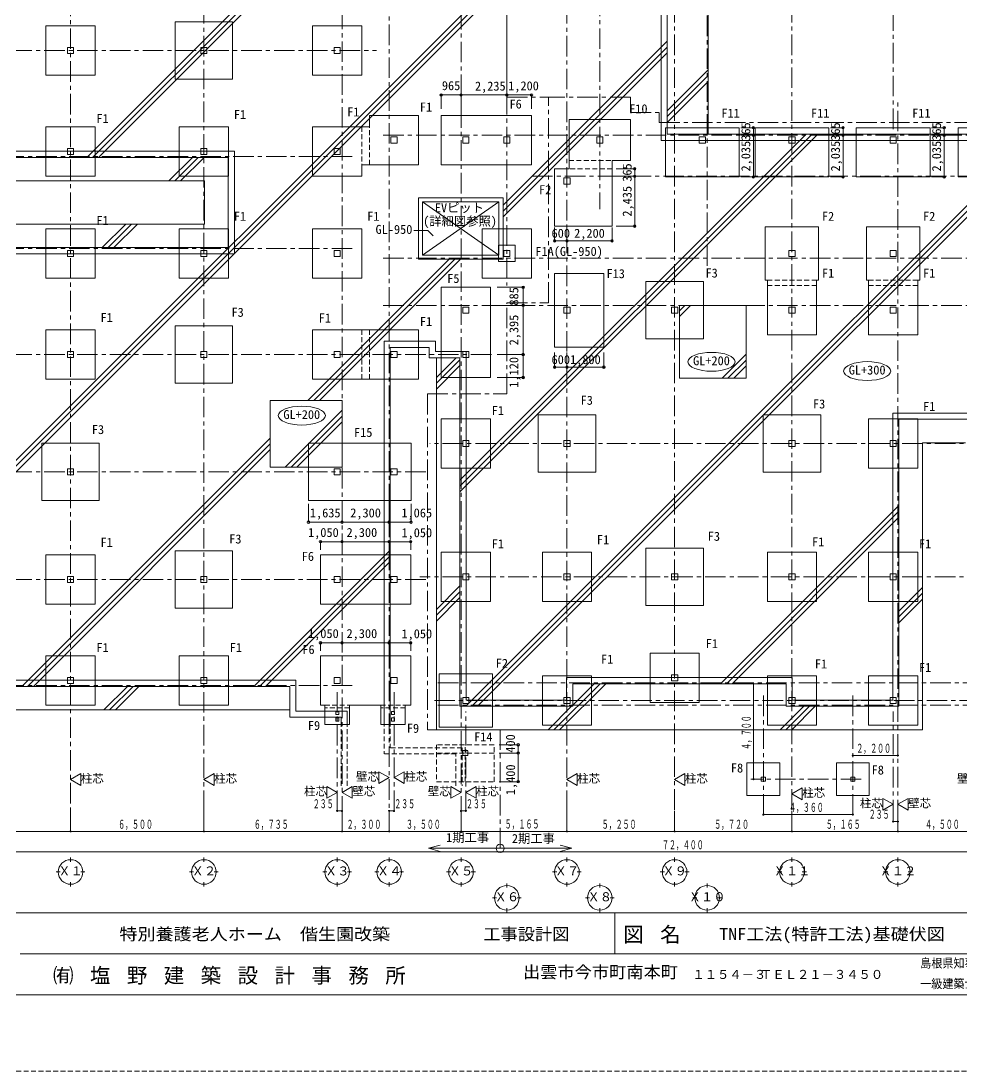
# Model space of a CAD drawing. Units: millimetres at full size, sheet at 1:200. Extents: x -59400 to 184562, y -133173 to 46006.
# Drawn here: x 94792 to 140666, y -42000 to 9207 of the extents above; entities that cross this region are included whole.
import ezdxf
from ezdxf.enums import TextEntityAlignment as Align

# ---------------------------------------------------------------- set-up
doc = ezdxf.new("R2010")
doc.units = ezdxf.units.MM
doc.header["$LTSCALE"] = 200
doc.header["$PDMODE"] = 32
doc.header["$PDSIZE"] = 120
doc.linetypes.add('CHAIN1', pattern=[8, 5, -1, 1, -1])
doc.linetypes.add('DASHED1', pattern=[1.8, 1.2, -0.6])
for name, color, linetype, lineweight in [('0-0', 4, 'CHAIN1', 5), ('0-1', 2, 'Continuous', 18), ('0-2', 2, 'Continuous', 18), ('0-3', 4, 'CHAIN1', 5), ('0-4', 3, 'Continuous', 13), ('0-5', 3, 'Continuous', 13), ('0-8', 2, 'Continuous', 18), ('0-9', 5, 'Continuous', 5), ('0-A', 2, 'Continuous', 18), ('0-E_補助線', 3, 'Continuous', 13), ('4-8', 5, 'Continuous', 5), ('4-9', 2, 'Continuous', 18), ('8-0', 6, 'Continuous', 20), ('8-1', 2, 'Continuous', 18), ('8-2', 3, 'Continuous', 13), ('8-3', 2, 'Continuous', 18), ('8-5', 3, 'Continuous', 13), ('8-6', 7, 'Continuous', 5), ('8-8', 4, 'Continuous', 5), ('8-9', 4, 'Continuous', 5), ('8-A', 4, 'Continuous', 5), ('F-F', 7, 'DASHED1', 9)]:
    doc.layers.add(name, color=color, linetype=linetype, lineweight=lineweight)
doc.layers.add('0-B', color=2, linetype='Continuous')
doc.layers.add('4-A', color=2, linetype='Continuous')
doc.styles.add('ＭＳ ゴシック', font='')
doc.styles.get('ＭＳ ゴシック').set_extended_font_data('MS Gothic')

msp = doc.modelspace()

# ---------------------------------------------------------------- linework, layer by layer
at = {"layer": '0-0'}
for p, q in [((128243.1, -2731), (128243.1, 32847.5)), ((116243.1, 30595.4), (116243.1, -29318.6)), ((110443.1, 25809.1), (110443.1, -29318.6)), ((112743.1, 21828.6), (112743.1, -29318.6)), ((137543.1, -29769.6), (137543.1, 5422.3)), ((112451.4, 3635.6), (167144.2, 3635.6)), ((110938, 2605.6), (84727.1, 2605.6)), ((119708.5, 1635.6), (169144.2, 1635.6)), ((110938, -1894.4), (84727.1, -1894.4)), ((112451.4, -2364.4), (158425.2, -2364.4)), ((112451.4, -4664.4), (167144.2, -4664.4)), ((110938, -23194.4), (84727.1, -23194.4)), ((115115.3, -23064.4), (168278, -23064.4)), ((130983.1, -29494), (130983.1, -23505.7)), ((135343.1, -29494), (135343.1, -23505.7)), ((115115.3, -24164.4), (167144.2, -24164.4)), ((135751.8, -27764.4), (130368.7, -27764.4))]:
    msp.add_line(p, q, dxfattribs=at)
at = {"layer": '0-1', "color": 5, "lineweight": 5}
for p, q in [((181362.6, -34292.4), (68962.1, -34292.4)), ((181362.6, -38291.2), (68962.1, -38291.2))]:
    msp.add_line(p, q, dxfattribs=at)
at = {"layer": '0-1'}
for p, q in [((123749, -34292.4), (123749, -36291.8)), ((94756.5, -36291.8), (169364.3, -36291.8))]:
    msp.add_line(p, q, dxfattribs=at)
at = {"layer": '0-3'}
for p, q in [((97208.1, 32847.5), (97208.1, -29318.6)), ((103708.1, -29318.6), (103708.1, 32847.5)), ((118478.1, 32847.5), (118478.1, -3695.3)), ((121408.1, -29318.6), (121408.1, 32847.5)), ((123008.1, 32847.5), (123008.1, 25.6)), ((126658.1, -29258.9), (126658.1, 32847.5)), ((132378.1, -29258.9), (132378.1, 32847.5)), ((137308.1, 3935.6), (137308.1, 32847.5)), ((84727.1, 7770.6), (112127.7, 7770.6)), ((84727.1, -7059.4), (117888.3, -7059.4)), ((169144.2, -11399.4), (114725.4, -11399.4)), ((84727.1, -12779.4), (114553.8, -12779.4)), ((169144.2, -17899.4), (114238.3, -17899.4)), ((84727.1, -18029.4), (114615.7, -18029.4)), ((110208.1, -29318.6), (110208.1, -23494.4)), ((112978.1, -29318.6), (112978.1, -23494.4)), ((167144.2, -23929.4), (114866.8, -23929.4)), ((116478.1, -29318.6), (116478.1, -24464.4)), ((137308.1, -29769.6), (137308.1, -24464.4))]:
    msp.add_line(p, q, dxfattribs=at)
at = {"layer": '0-4'}
for points in [[(97058.1, 7620.6), (97358.1, 7620.6), (97358.1, 7920.6), (97058.1, 7920.6)], [(103558.1, 7620.6), (103858.1, 7620.6), (103858.1, 7920.6), (103558.1, 7920.6)], [(110058.1, 7620.6), (110358.1, 7620.6), (110358.1, 7920.6), (110058.1, 7920.6)], [(112828.1, 3250.6), (113128.1, 3250.6), (113128.1, 3550.6), (112828.1, 3550.6)], [(116328.1, 3250.6), (116628.1, 3250.6), (116628.1, 3550.6), (116328.1, 3550.6)], [(118328.1, 3250.6), (118628.1, 3250.6), (118628.1, 3550.6), (118328.1, 3550.6)], [(122858.1, 3250.6), (123158.1, 3250.6), (123158.1, 3550.6), (122858.1, 3550.6)], [(127858.1, 3250.6), (128158.1, 3250.6), (128158.1, 3550.6), (127858.1, 3550.6)], [(132228.1, 3250.6), (132528.1, 3250.6), (132528.1, 3550.6), (132228.1, 3550.6)], [(137158.1, 3250.6), (137458.1, 3250.6), (137458.1, 3550.6), (137158.1, 3550.6)], [(97058.1, 2690.6), (97358.1, 2690.6), (97358.1, 2990.6), (97058.1, 2990.6)], [(103558.1, 2690.6), (103858.1, 2690.6), (103858.1, 2990.6), (103558.1, 2990.6)], [(110058.1, 2690.6), (110358.1, 2690.6), (110358.1, 2990.6), (110058.1, 2990.6)], [(121258.1, 1250.6), (121558.1, 1250.6), (121558.1, 1550.6), (121258.1, 1550.6)], [(97058.1, -1979.4), (97358.1, -1979.4), (97358.1, -2279.4), (97058.1, -2279.4)], [(103558.1, -1979.4), (103858.1, -1979.4), (103858.1, -2279.4), (103558.1, -2279.4)], [(110058.1, -2279.4), (110358.1, -2279.4), (110358.1, -1979.4), (110058.1, -1979.4)], [(118328.1, -2279.4), (118628.1, -2279.4), (118628.1, -1979.4), (118328.1, -1979.4)], [(132228.1, -2279.4), (132528.1, -2279.4), (132528.1, -1979.4), (132228.1, -1979.4)], [(137158.1, -2279.4), (137458.1, -2279.4), (137458.1, -1979.4), (137158.1, -1979.4)], [(116328.1, -5049.4), (116628.1, -5049.4), (116628.1, -4749.4), (116328.1, -4749.4)], [(121258.1, -5049.4), (121558.1, -5049.4), (121558.1, -4749.4), (121258.1, -4749.4)], [(126508.1, -5049.4), (126808.1, -5049.4), (126808.1, -4749.4), (126508.1, -4749.4)], [(132228.1, -5049.4), (132528.1, -5049.4), (132528.1, -4749.4), (132228.1, -4749.4)], [(137158.1, -5049.4), (137458.1, -5049.4), (137458.1, -4749.4), (137158.1, -4749.4)], [(97058.1, -6909.4), (97358.1, -6909.4), (97358.1, -7209.4), (97058.1, -7209.4)], [(103558.1, -6909.4), (103858.1, -6909.4), (103858.1, -7209.4), (103558.1, -7209.4)], [(110058.1, -7209.4), (110358.1, -7209.4), (110358.1, -6909.4), (110058.1, -6909.4)], [(112828.1, -7209.4), (113128.1, -7209.4), (113128.1, -6909.4), (112828.1, -6909.4)], [(116328.1, -7209.4), (116628.1, -7209.4), (116628.1, -6909.4), (116328.1, -6909.4)], [(116628.1, -11549.4), (116628.1, -11249.4), (116328.1, -11249.4), (116328.1, -11549.4)], [(121558.1, -11549.4), (121558.1, -11249.4), (121258.1, -11249.4), (121258.1, -11549.4)], [(132528.1, -11549.4), (132528.1, -11249.4), (132228.1, -11249.4), (132228.1, -11549.4)], [(137458.1, -11549.4), (137458.1, -11249.4), (137158.1, -11249.4), (137158.1, -11549.4)], [(97058.1, -12629.4), (97358.1, -12629.4), (97358.1, -12929.4), (97058.1, -12929.4)], [(110058.1, -12929.4), (110358.1, -12929.4), (110358.1, -12629.4), (110058.1, -12629.4)], [(112828.1, -12929.4), (113128.1, -12929.4), (113128.1, -12629.4), (112828.1, -12629.4)], [(97058.1, -17879.4), (97358.1, -17879.4), (97358.1, -18179.4), (97058.1, -18179.4)], [(103558.1, -17879.4), (103858.1, -17879.4), (103858.1, -18179.4), (103558.1, -18179.4)], [(110058.1, -18179.4), (110358.1, -18179.4), (110358.1, -17879.4), (110058.1, -17879.4)], [(112828.1, -18179.4), (113128.1, -18179.4), (113128.1, -17879.4), (112828.1, -17879.4)], [(116628.1, -18049.4), (116628.1, -17749.4), (116328.1, -17749.4), (116328.1, -18049.4)], [(121258.1, -18049.4), (121258.1, -17749.4), (121558.1, -17749.4), (121558.1, -18049.4)], [(126508.1, -18049.4), (126508.1, -17749.4), (126808.1, -17749.4), (126808.1, -18049.4)], [(132228.1, -18049.4), (132228.1, -17749.4), (132528.1, -17749.4), (132528.1, -18049.4)], [(137458.1, -18049.4), (137458.1, -17749.4), (137158.1, -17749.4), (137158.1, -18049.4)], [(97058.1, -22809.4), (97358.1, -22809.4), (97358.1, -23109.4), (97058.1, -23109.4)], [(103558.1, -22809.4), (103858.1, -22809.4), (103858.1, -23109.4), (103558.1, -23109.4)], [(110058.1, -23109.4), (110358.1, -23109.4), (110358.1, -22809.4), (110058.1, -22809.4)], [(112828.1, -23109.4), (113128.1, -23109.4), (113128.1, -22809.4), (112828.1, -22809.4)], [(126508.1, -22979.4), (126508.1, -22679.4), (126808.1, -22679.4), (126808.1, -22979.4)], [(116628.1, -24079.4), (116628.1, -23779.4), (116328.1, -23779.4), (116328.1, -24079.4)], [(121258.1, -24079.4), (121258.1, -23779.4), (121558.1, -23779.4), (121558.1, -24079.4)], [(132228.1, -24079.4), (132228.1, -23779.4), (132528.1, -23779.4), (132528.1, -24079.4)], [(137458.1, -24079.4), (137458.1, -23779.4), (137158.1, -23779.4), (137158.1, -24079.4)]]:
    msp.add_lwpolyline(points, close=True, dxfattribs=at)
at = {"layer": '0-4', "color": 2, "lineweight": 18}
for points in [[(97708.1, -28075.8), (97708.1, -27498.5), (97208.1, -27787.2)], [(104208.1, -28075.8), (104208.1, -27498.5), (103708.1, -27787.2)], [(112243.1, -27981.2), (112743.1, -27692.5), (112243.1, -27403.9)], [(113478.1, -27981.2), (113478.1, -27403.9), (112978.1, -27692.5)], [(121908.1, -28075.8), (121908.1, -27498.5), (121408.1, -27787.2)], [(127158.1, -28075.8), (127158.1, -27498.5), (126658.1, -27787.2)], [(109708.1, -28699), (109708.1, -28121.7), (110208.1, -28410.3)], [(110943.1, -28699), (110443.1, -28410.3), (110943.1, -28121.7)], [(115743.1, -28699), (116243.1, -28410.3), (115743.1, -28121.7)], [(116978.1, -28699), (116978.1, -28121.7), (116478.1, -28410.3)], [(132878.1, -28773), (132878.1, -28195.6), (132378.1, -28484.3)], [(132878.1, -28773), (132878.1, -28195.6), (132378.1, -28484.3)], [(136808.1, -29283.7), (136808.1, -28706.4), (137308.1, -28995)], [(138043.1, -29283.7), (137543.1, -28995), (138043.1, -28706.4)]]:
    msp.add_lwpolyline(points, close=True, dxfattribs=at)
at = {"layer": '0-5', "linetype": 'DASHED1'}
msp.add_lwpolyline([(116328.1, -26619.4), (116578.1, -26619.4), (116578.1, -26369.4), (116328.1, -26369.4)], close=True, dxfattribs=at)
at = {"layer": '0-8'}
for p, q in [((97208.1, -27787.2), (97708.1, -27498.5)), ((97708.1, -27498.5), (97708.1, -28075.8)), ((103708.1, -27787.2), (104208.1, -27498.5)), ((104208.1, -27498.5), (104208.1, -28075.8)), ((112243.1, -27403.9), (112243.1, -27981.2)), ((112743.1, -27692.5), (112243.1, -27403.9)), ((112978.1, -27692.5), (113478.1, -27403.9)), ((113478.1, -27403.9), (113478.1, -27981.2)), ((121408.1, -27787.2), (121908.1, -27498.5)), ((121908.1, -27498.5), (121908.1, -28075.8)), ((126658.1, -27787.2), (127158.1, -27498.5)), ((127158.1, -27498.5), (127158.1, -28075.8)), ((97708.1, -28075.8), (97208.1, -27787.2)), ((104208.1, -28075.8), (103708.1, -27787.2)), ((109708.1, -28121.7), (109708.1, -28699)), ((110208.1, -28410.3), (109708.1, -28121.7)), ((110443.1, -28410.3), (110943.1, -28121.7)), ((110943.1, -28121.7), (110943.1, -28699)), ((112243.1, -27981.2), (112743.1, -27692.5)), ((113478.1, -27981.2), (112978.1, -27692.5)), ((115743.1, -28121.7), (115743.1, -28699)), ((116243.1, -28410.3), (115743.1, -28121.7)), ((116478.1, -28410.3), (116978.1, -28121.7)), ((116978.1, -28121.7), (116978.1, -28699)), ((121908.1, -28075.8), (121408.1, -27787.2)), ((127158.1, -28075.8), (126658.1, -27787.2)), ((109708.1, -28699), (110208.1, -28410.3)), ((110943.1, -28699), (110443.1, -28410.3)), ((115743.1, -28699), (116243.1, -28410.3)), ((116978.1, -28699), (116478.1, -28410.3)), ((132378.1, -28484.3), (132878.1, -28195.6)), ((132878.1, -28773), (132378.1, -28484.3)), ((132878.1, -28195.6), (132878.1, -28773)), ((136808.1, -28706.4), (136808.1, -29283.7)), ((137308.1, -28995), (136808.1, -28706.4)), ((136808.1, -29283.7), (137308.1, -28995)), ((137543.1, -28995), (138043.1, -28706.4)), ((138043.1, -29283.7), (137543.1, -28995)), ((138043.1, -28706.4), (138043.1, -29283.7)), ((97208.1, -31794.3), (97208.1, -31594.3)), ((103708.1, -31794.3), (103708.1, -31594.3)), ((110208.1, -31794.3), (110208.1, -31594.3)), ((112743.1, -31794.3), (112743.1, -31594.3)), ((116243.1, -31794.3), (116243.1, -31594.3)), ((121408.1, -31794.3), (121408.1, -31594.3)), ((126658.1, -31794.3), (126658.1, -31594.3)), ((132378.1, -31794.3), (132378.1, -31594.3)), ((137543.1, -31794.3), (137543.1, -31594.3)), ((96708.1, -32294.3), (96508.1, -32294.3)), ((97708.1, -32294.3), (97908.1, -32294.3)), ((103208.1, -32294.3), (103008.1, -32294.3)), ((104208.1, -32294.3), (104408.1, -32294.3)), ((109708.1, -32294.3), (109508.1, -32294.3)), ((110708.1, -32294.3), (110908.1, -32294.3)), ((112243.1, -32294.3), (112043.1, -32294.3)), ((113243.1, -32294.3), (113443.1, -32294.3)), ((115743.1, -32294.3), (115543.1, -32294.3)), ((116743.1, -32294.3), (116943.1, -32294.3)), ((120908.1, -32294.3), (120708.1, -32294.3)), ((121908.1, -32294.3), (122108.1, -32294.3)), ((126158.1, -32294.3), (125958.1, -32294.3)), ((127158.1, -32294.3), (127358.1, -32294.3)), ((131878.1, -32294.3), (131678.1, -32294.3)), ((132878.1, -32294.3), (133078.1, -32294.3)), ((137043.1, -32294.3), (136843.1, -32294.3)), ((138043.1, -32294.3), (138243.1, -32294.3)), ((97208.1, -32794.3), (97208.1, -32994.3)), ((103708.1, -32794.3), (103708.1, -32994.3)), ((110208.1, -32794.3), (110208.1, -32994.3)), ((112743.1, -32794.3), (112743.1, -32994.3)), ((116243.1, -32794.3), (116243.1, -32994.3)), ((118478.1, -33053.9), (118478.1, -32853.9)), ((121408.1, -32794.3), (121408.1, -32994.3)), ((123008.1, -33053.9), (123008.1, -32853.9)), ((126658.1, -32794.3), (126658.1, -32994.3)), ((128243.1, -33053.9), (128243.1, -32853.9)), ((132378.1, -32794.3), (132378.1, -32994.3)), ((137543.1, -32794.3), (137543.1, -32994.3)), ((117978.1, -33553.9), (117778.1, -33553.9)), ((118978.1, -33553.9), (119178.1, -33553.9)), ((122508.1, -33553.9), (122308.1, -33553.9)), ((123508.1, -33553.9), (123708.1, -33553.9)), ((127743.1, -33553.9), (127543.1, -33553.9)), ((128743.1, -33553.9), (128943.1, -33553.9)), ((118478.1, -34053.9), (118478.1, -34253.9)), ((123008.1, -34053.9), (123008.1, -34253.9)), ((128243.1, -34053.9), (128243.1, -34253.9))]:
    msp.add_line(p, q, dxfattribs=at)
for centre in [(97208.1, -32294.3), (103708.1, -32294.3), (110208.1, -32294.3), (112743.1, -32294.3), (116243.1, -32294.3), (121408.1, -32294.3), (126658.1, -32294.3), (132378.1, -32294.3), (137543.1, -32294.3), (118478.1, -33553.9), (123008.1, -33553.9), (128243.1, -33553.9)]:
    msp.add_circle(centre, 600, dxfattribs=at)
at = {"layer": '0-9'}
for p, q in [((110443.1, -29318.6), (110208.1, -29318.6)), ((112743.1, -29318.6), (112978.1, -29318.6)), ((116243.1, -29318.6), (116478.1, -29318.6)), ((137543.1, -29829.4), (137308.1, -29829.4))]:
    msp.add_line(p, q, dxfattribs=at)
at = {"layer": '0-A'}
for centre in [(135343.1, -26612), (135343.1, -26612), (137543.1, -26612), (130500.7, -27764.4), (130500.7, -27764.4), (110208.1, -29318.6), (110443.1, -29318.6), (112743.1, -29318.6), (112978.1, -29318.6), (116243.1, -29318.6), (116478.1, -29318.6), (130983.1, -29494), (135343.1, -29494), (137308.1, -29829.4), (137543.1, -29829.4)]:
    msp.add_circle(centre, 30, dxfattribs=at)
at = {"layer": '0-E_補助線'}
for points in [[(130883.1, -27664.4), (131083.1, -27664.4), (131083.1, -27864.4), (130883.1, -27864.4)], [(135243.1, -27664.4), (135443.1, -27664.4), (135443.1, -27864.4), (135243.1, -27864.4)]]:
    msp.add_lwpolyline(points, close=True, dxfattribs=at)
at = {"layer": '4-8'}
for p, q in [((130500.7, -23064.4), (130500.7, -27764.4)), ((137543.1, -26612), (135343.1, -26612)), ((97208.1, -30318.6), (97208.1, -29318.6)), ((103708.1, -30318.6), (103708.1, -29318.6)), ((110443.1, -30318.6), (110443.1, -29318.6)), ((112743.1, -30318.6), (112743.1, -29318.6)), ((121408.1, -30318.6), (121408.1, -29318.6)), ((126658.1, -30318.6), (126658.1, -29318.6)), ((135343.1, -29494), (130983.1, -29494)), ((132378.1, -30318.6), (132378.1, -29318.6)), ((137543.1, -30318.6), (137543.1, -29829.4)), ((137543.1, -30318.6), (142043.1, -30318.6)), ((90943.1, -31318.6), (163343.1, -31318.6))]:
    msp.add_line(p, q, dxfattribs=at)
for points in [[(112743.1, -30318.6), (116243.1, -30318.6), (116243.1, -29318.6)], [(90943.1, -30318.6), (97208.1, -30318.6), (103708.1, -30318.6)], [(103708.1, -30318.6), (110443.1, -30318.6), (112743.1, -30318.6)], [(116243.1, -30318.6), (121408.1, -30318.6), (126658.1, -30318.6)], [(126658.1, -30318.6), (132378.1, -30318.6), (137543.1, -30318.6)]]:
    msp.add_lwpolyline(points, dxfattribs=at)
at = {"layer": '4-9'}
for centre in [(97208.1, -30318.6), (103708.1, -30318.6), (110443.1, -30318.6), (112743.1, -30318.6), (116243.1, -30318.6), (121408.1, -30318.6), (126658.1, -30318.6), (132378.1, -30318.6), (137543.1, -30318.6)]:
    msp.add_circle(centre, 25, dxfattribs=at)
at = {"layer": '8-0', "linetype": 'CHAIN1'}
for p, q in [((118478.1, 5500.6), (118478.1, 14870.6)), ((118478.1, 5500.6), (120508.1, 5500.6)), ((124508.1, 5500.6), (120508.1, 5500.6)), ((124508.1, 4750.6), (124508.1, 5500.6)), ((124508.1, 4750.6), (125908.1, 4750.6)), ((125908.1, 4730.6), (125908.1, 4250.6)), ((125908.1, 4250.6), (177798.8, 4250.6)), ((118153.1, -31138.1), (118153.1, -25364.4))]:
    msp.add_line(p, q, dxfattribs=at)
at = {"layer": '8-0'}
for p, q in [((114653.1, -31138.1), (115232.6, -30982.8)), ((114653.1, -31138.1), (121653.1, -31138.1)), ((114653.1, -31138.1), (115232.6, -31293.4)), ((121653.1, -31138.1), (121073.5, -30982.8)), ((121653.1, -31138.1), (121073.5, -31293.4))]:
    msp.add_line(p, q, dxfattribs=at)
at = {"layer": '8-0', "linetype": 'CHAIN1'}
for points in [[(118478.1, -4529.4), (120508.1, -4529.4), (120508.1, 5500.6)], [(114608.1, -8979.4), (118478.1, -8979.4), (118478.1, -4529.4)], [(114608.1, -8979.4), (114608.1, -25364.4), (118153.1, -25364.4)]]:
    msp.add_lwpolyline(points, dxfattribs=at)
at = {"layer": '8-0'}
msp.add_circle((118153.1, -31138.1), 200, dxfattribs=at)
at = {"layer": '8-1'}
for p, q in [((111778.1, 4600.6), (111778.1, 4040.6)), ((124508.1, 4400.6), (121508.1, 4400.6)), ((121508.1, 4400.6), (121508.1, 2000.6)), ((124508.1, 2400.6), (124508.1, 4400.6)), ((111778.1, 4040.6), (109008.1, 4040.6)), ((109008.1, 4040.6), (109008.1, 1640.6)), ((129808.1, 4000.6), (126208.1, 4000.6)), ((129808.1, 1600.6), (129808.1, 4000.6)), ((134178.1, 4000.6), (130578.1, 4000.6)), ((134178.1, 1600.6), (134178.1, 4000.6)), ((139108.1, 4000.6), (135508.1, 4000.6)), ((139108.1, 1600.6), (139108.1, 4000.6)), ((144078.1, 4000.6), (140478.1, 4000.6)), ((111408.1, 2200.6), (114178.1, 2200.6)), ((111408.1, 1640.6), (111408.1, 2200.6)), ((115278.1, 2200.6), (117678.1, 2200.6)), ((123608.1, 2400.6), (124508.1, 2400.6)), ((109008.1, 1640.6), (111408.1, 1640.6)), ((123208.1, -3099.4), (120808.1, -3099.4)), ((120808.1, -3099.4), (120808.1, -6699.4)), ((123208.1, -6699.4), (123208.1, -3099.4)), ((131078.1, -3429.4), (131178.1, -3429.4)), ((131178.1, -3429.4), (131178.1, -6099.4)), ((133578.1, -6099.4), (133578.1, -3429.4)), ((133578.1, -3429.4), (133678.1, -3429.4)), ((136008.1, -3429.4), (136108.1, -3429.4)), ((136108.1, -3429.4), (136108.1, -6099.4)), ((138508.1, -6099.4), (138508.1, -3429.4)), ((138508.1, -3429.4), (138608.1, -3429.4)), ((109008.1, -5859.4), (109008.1, -8259.4)), ((111778.1, -5859.4), (109008.1, -5859.4)), ((115278.1, -5859.4), (115278.1, -8179.4)), ((131178.1, -6099.4), (133578.1, -6099.4)), ((136108.1, -6099.4), (138508.1, -6099.4)), ((120808.1, -6699.4), (123208.1, -6699.4)), ((109008.1, -8259.4), (111778.1, -8259.4)), ((108808.1, -11379.4), (108808.1, -14179.4)), ((108808.1, -14179.4), (113808.1, -14179.4)), ((109393.1, -16829.4), (109393.1, -19229.4)), ((113793.1, -16829.4), (109393.1, -16829.4)), ((113793.1, -19229.4), (113793.1, -16829.4)), ((109393.1, -19229.4), (113793.1, -19229.4)), ((109393.1, -21759.4), (109393.1, -24159.4)), ((109393.1, -24159.4), (109608.1, -24159.4)), ((110808.1, -24159.4), (112328.1, -24159.4)), ((113528.1, -24159.4), (113793.1, -24159.4))]:
    msp.add_line(p, q, dxfattribs=at)
at = {"layer": '8-1', "linetype": 'DASHED1'}
for p, q in [((111408.1, 4040.6), (111778.1, 4040.6)), ((111408.1, 4040.6), (111408.1, 2200.6)), ((111778.1, 2200.6), (111778.1, 4040.6)), ((111778.1, 2200.6), (111408.1, 2200.6)), ((121508.1, 2400.6), (123608.1, 2400.6)), ((123608.1, 2000.6), (121508.1, 2000.6)), ((133578.1, -3429.4), (131178.1, -3429.4)), ((138508.1, -3429.4), (136108.1, -3429.4)), ((133578.1, -3699.4), (131178.1, -3699.4)), ((138508.1, -3699.4), (136108.1, -3699.4)), ((111408.1, -8259.4), (111408.1, -5859.4)), ((111778.1, -5859.4), (111778.1, -8259.4)), ((115053.1, -26094.4), (115053.1, -27894.4)), ((117853.1, -26094.4), (115053.1, -26094.4)), ((117853.1, -26094.4), (115053.1, -26094.4)), ((116453.1, -27894.4), (116453.1, -26094.4)), ((117853.1, -27894.4), (117853.1, -26094.4)), ((117853.1, -26494.4), (115053.1, -26494.4)), ((115053.1, -27894.4), (117853.1, -27894.4))]:
    msp.add_line(p, q, dxfattribs=at)
at = {"layer": '8-1'}
for points in [[(96008.1, 6570.6), (98408.1, 6570.6), (98408.1, 8970.6), (96008.1, 8970.6)], [(102308.1, 6370.6), (105108.1, 6370.6), (105108.1, 9170.6), (102308.1, 9170.6)], [(109008.1, 6570.6), (111408.1, 6570.6), (111408.1, 8970.6), (109008.1, 8970.6)], [(96008.1, 1640.6), (98408.1, 1640.6), (98408.1, 4040.6), (96008.1, 4040.6)], [(102508.1, 1640.6), (104908.1, 1640.6), (104908.1, 4040.6), (102508.1, 4040.6)], [(96008.1, -3329.4), (98408.1, -3329.4), (98408.1, -929.4), (96008.1, -929.4)], [(102508.1, -3329.4), (104908.1, -3329.4), (104908.1, -929.4), (102508.1, -929.4)], [(109008.1, -3329.4), (111408.1, -3329.4), (111408.1, -929.4), (109008.1, -929.4)], [(117278.1, -3329.4), (119678.1, -3329.4), (119678.1, -929.4), (117278.1, -929.4)], [(117278.1, -3329.4), (119678.1, -3329.4), (119678.1, -929.4), (117278.1, -929.4)], [(125258.1, -6299.4), (128058.1, -6299.4), (128058.1, -3499.4), (125258.1, -3499.4)], [(96008.1, -8259.4), (98408.1, -8259.4), (98408.1, -5859.4), (96008.1, -5859.4)], [(102308.1, -8459.4), (105108.1, -8459.4), (105108.1, -5659.4), (102308.1, -5659.4)], [(115278.1, -12599.4), (117678.1, -12599.4), (117678.1, -10199.4), (115278.1, -10199.4)], [(120008.1, -12799.4), (122808.1, -12799.4), (122808.1, -9999.4), (120008.1, -9999.4)], [(130978.1, -12799.4), (133778.1, -12799.4), (133778.1, -9999.4), (130978.1, -9999.4)], [(136108.1, -12599.4), (138508.1, -12599.4), (138508.1, -10199.4), (136108.1, -10199.4)], [(95808.1, -14179.4), (98608.1, -14179.4), (98608.1, -11379.4), (95808.1, -11379.4)], [(96008.1, -19229.4), (98408.1, -19229.4), (98408.1, -16829.4), (96008.1, -16829.4)], [(102308.1, -19429.4), (105108.1, -19429.4), (105108.1, -16629.4), (102308.1, -16629.4)], [(115278.1, -19099.4), (117678.1, -19099.4), (117678.1, -16699.4), (115278.1, -16699.4)], [(120208.1, -19099.4), (122608.1, -19099.4), (122608.1, -16699.4), (120208.1, -16699.4)], [(125258.1, -19299.4), (128058.1, -19299.4), (128058.1, -16499.4), (125258.1, -16499.4)], [(131178.1, -19099.4), (133578.1, -19099.4), (133578.1, -16699.4), (131178.1, -16699.4)], [(136108.1, -19099.4), (138508.1, -19099.4), (138508.1, -16699.4), (136108.1, -16699.4)], [(96008.1, -24159.4), (98408.1, -24159.4), (98408.1, -21759.4), (96008.1, -21759.4)], [(102508.1, -24159.4), (104908.1, -24159.4), (104908.1, -21759.4), (102508.1, -21759.4)], [(125458.1, -24029.4), (127858.1, -24029.4), (127858.1, -21629.4), (125458.1, -21629.4)], [(115178.1, -25229.4), (117778.1, -25229.4), (117778.1, -22629.4), (115178.1, -22629.4)], [(120208.1, -25129.4), (122608.1, -25129.4), (122608.1, -22729.4), (120208.1, -22729.4)], [(131178.1, -25129.4), (133578.1, -25129.4), (133578.1, -22729.4), (131178.1, -22729.4)], [(136108.1, -25129.4), (138508.1, -25129.4), (138508.1, -22729.4), (136108.1, -22729.4)], [(130183.1, -28564.4), (131783.1, -28564.4), (131783.1, -26964.4), (130183.1, -26964.4)], [(134543.1, -28564.4), (136143.1, -28564.4), (136143.1, -26964.4), (134543.1, -26964.4)]]:
    msp.add_lwpolyline(points, close=True, dxfattribs=at)
for points in [[(114178.1, 2200.6), (114178.1, 4600.6), (111778.1, 4600.6)], [(117678.1, 4600.6), (115278.1, 4600.6), (115278.1, 2200.6)], [(117278.1, 2200.6), (119678.1, 2200.6), (119678.1, 4600.6), (117278.1, 4600.6)], [(126208.1, 4000.6), (126208.1, 1600.6), (129808.1, 1600.6)], [(130578.1, 4000.6), (130578.1, 1600.6), (134178.1, 1600.6)], [(135508.1, 4000.6), (135508.1, 1600.6), (139108.1, 1600.6)], [(140478.1, 4000.6), (140478.1, 1600.6), (144078.1, 1600.6)], [(120808.1, -799.4), (123608.1, -799.4), (123608.1, 2400.6)], [(121508.1, 2000.6), (120808.1, 2000.6), (120808.1, -799.4)], [(133678.1, -3429.4), (133678.1, -829.4), (131078.1, -829.4), (131078.1, -3429.4)], [(138608.1, -3429.4), (138608.1, -829.4), (136008.1, -829.4), (136008.1, -3429.4)], [(117678.1, -6099.4), (117678.1, -3779.4), (115278.1, -3779.4), (115278.1, -6099.4)], [(111778.1, -8259.4), (114178.1, -8259.4), (114178.1, -5859.4), (111778.1, -5859.4)], [(115278.1, -8179.4), (117678.1, -8179.4), (117678.1, -5859.4)], [(108808.1, -11379.4), (113808.1, -11379.4), (113808.1, -14179.4)], [(113793.1, -24159.4), (113793.1, -21759.4), (109393.1, -21759.4)]]:
    msp.add_lwpolyline(points, dxfattribs=at)
at = {"layer": '8-1', "color": 7, "lineweight": 9}
msp.add_lwpolyline([(113939.2, -1014.9), (114629.8, -1014.9), (114883.7, -1268.9)], dxfattribs=at)
at = {"layer": '8-1', "color": 3, "lineweight": 13}
for points in [[(110133.1, -24614.4), (110283.1, -24614.4), (110283.1, -24464.4), (110133.1, -24464.4)], [(112853.1, -24614.4), (113003.1, -24614.4), (113003.1, -24464.4), (112853.1, -24464.4)], [(110133.1, -24934.4), (110283.1, -24934.4), (110283.1, -24784.4), (110133.1, -24784.4)], [(112853.1, -24934.4), (113003.1, -24934.4), (113003.1, -24784.4), (112853.1, -24784.4)]]:
    msp.add_lwpolyline(points, close=True, dxfattribs=at)
at = {"layer": '8-1', "color": 7, "lineweight": 9}
for centre in [(128454.8, -7413), (136044.9, -7865.1), (108481.7, -10037.9)]:
    msp.add_ellipse(centre, major_axis=(1148.1, 0), ratio=0.4, dxfattribs=at)
at = {"layer": '8-2'}
for p, q in [((128293.1, 3685.6), (128293.1, 13155.6)), ((104893.1, 2555.6), (90893.1, 2555.6)), ((104893.1, 2555.6), (104893.1, -1844.4)), ((114166.3, 585.6), (114166.3, -2414.4)), ((114366.3, 385.6), (118093.1, 385.6)), ((114366.3, 385.6), (114366.3, -2214.4)), ((114366.3, 385.6), (118093.1, -2214.4)), ((118093.1, 385.6), (114366.3, -2214.4)), ((118093.1, 385.6), (118093.1, -2214.4)), ((89743.1, -694.4), (103743.1, -694.4)), ((104893.1, -1844.4), (90893.1, -1844.4)), ((118293.1, -2414.4), (114166.3, -2414.4)), ((118093.1, -2214.4), (114366.3, -2214.4)), ((112493.1, -6414.4), (112493.1, -24959.4)), ((112793.1, -6714.4), (112793.1, -24959.4)), ((114693.1, -7214.4), (116193.1, -7214.4)), ((115043.1, -25364.4), (115043.1, -7214.4)), ((137593.1, -10214.4), (141993.1, -10214.4)), ((137593.1, -10214.4), (137593.1, -24214.4)), ((107893.1, -23244.4), (90893.1, -23244.4)), ((107893.1, -23244.4), (107893.1, -24744.4)), ((132093.1, -23114.4), (121693.1, -23114.4)), ((121693.1, -23114.4), (121693.1, -24214.4)), ((132093.1, -23114.4), (132093.1, -24214.4)), ((108193.1, -24444.4), (110693.1, -24444.4)), ((110693.1, -24959.4), (110693.1, -24444.4)), ((137593.1, -24214.4), (132093.1, -24214.4)), ((107893.1, -24744.4), (110393.1, -24744.4)), ((110393.1, -24959.4), (110393.1, -24744.4)), ((138743.1, -25364.4), (115043.1, -25364.4))]:
    msp.add_line(p, q, dxfattribs=at)
at = {"layer": '8-2', "linetype": 'DASHED1'}
for p, q in [((110393.1, -28095), (110393.1, -24959.4)), ((110693.1, -28095), (110693.1, -24959.4)), ((112493.1, -24959.4), (112493.1, -26534.4)), ((112793.1, -24959.4), (112793.1, -26234.4)), ((115993.1, -26534.4), (112493.1, -26534.4)), ((116293.1, -26234.4), (112793.1, -26234.4)), ((115993.1, -28095), (115993.1, -26534.4)), ((116293.1, -26234.4), (116293.1, -28095))]:
    msp.add_line(p, q, dxfattribs=at)
at = {"layer": '8-2'}
for points in [[(89743.1, 25105.6), (89743.1, 1405.6), (103743.1, 1405.6), (103743.1, -694.4)], [(92293.1, 18755.6), (92293.1, 7755.6), (91193.1, 7755.6), (91193.1, 2855.6), (105193.1, 2855.6), (105193.1, -2144.4), (91193.1, -2144.4), (91193.1, -7044.4), (92293.1, -7044.4), (92293.1, -18044.4), (91193.1, -18044.4), (91193.1, -22944.4), (108193.1, -22944.4), (108193.1, -24444.4)], [(125993.1, 16455.6), (125993.1, 3385.6), (155693.1, 3385.6)], [(126293.1, 3685.6), (155993.1, 3685.6), (155993.1, 1685.6)], [(114166.3, 585.6), (118293.1, 585.6), (118293.1, -2414.4)], [(89743.1, -694.4), (89743.1, -24394.4), (107893.1, -24394.4)], [(142293.1, -9914.4), (137293.1, -9914.4), (137293.1, -23914.4), (132393.1, -23914.4), (132393.1, -22814.4), (121393.1, -22814.4), (121393.1, -23914.4), (116493.1, -23914.4), (116493.1, -6914.4), (114993.1, -6914.4), (114993.1, -6414.4), (112493.1, -6414.4)], [(114693.1, -7214.4), (114693.1, -6714.4), (112793.1, -6714.4)], [(121693.1, -24214.4), (116193.1, -24214.4), (116193.1, -7214.4)], [(138743.1, -25364.4), (138743.1, -11364.4), (140843.1, -11364.4)]]:
    msp.add_lwpolyline(points, dxfattribs=at)
msp.add_lwpolyline([(118078.1, -2529.4), (118878.1, -2529.4), (118878.1, -1729.4), (118078.1, -1729.4)], close=True, dxfattribs=at)
at = {"layer": '8-3'}
for p, q in [((109608.1, -24294.4), (109608.1, -24159.4)), ((109608.1, -24294.4), (109608.1, -25094.4)), ((110808.1, -24294.4), (110808.1, -24159.4)), ((112328.1, -24294.4), (112328.1, -24159.4)), ((112328.1, -24294.4), (112328.1, -25094.4)), ((113528.1, -24294.4), (113528.1, -24159.4))]:
    msp.add_line(p, q, dxfattribs=at)
at = {"layer": '8-3', "linetype": 'DASHED1'}
for p, q in [((109608.1, -24159.4), (110808.1, -24159.4)), ((110808.1, -24294.4), (109608.1, -24294.4)), ((112328.1, -24159.4), (113528.1, -24159.4)), ((113528.1, -24294.4), (112328.1, -24294.4))]:
    msp.add_line(p, q, dxfattribs=at)
at = {"layer": '8-3'}
for points in [[(109608.1, -25094.4), (110808.1, -25094.4), (110808.1, -24294.4)], [(112328.1, -25094.4), (113528.1, -25094.4), (113528.1, -24294.4)]]:
    msp.add_lwpolyline(points, dxfattribs=at)
at = {"layer": '8-5'}
msp.add_line((126893.1, -4664.4), (130143.1, -4664.4), dxfattribs=at)
msp.add_lwpolyline([(126893.1, -4664.4), (126893.1, -8214.4), (130143.1, -8214.4), (130143.1, -4664.4)], dxfattribs=at)
msp.add_lwpolyline([(110443.1, -9294.4), (110443.1, -12544.4), (106943.1, -12544.4), (106943.1, -9294.4)], close=True, dxfattribs=at)
at = {"layer": '8-6', "color": 3, "lineweight": 13}
msp.add_line((126293.1, 16155.6), (126293.1, 3685.6), dxfattribs=at)
at = {"layer": '8-6', "color": 4}
for p, q in [((115278.1, 5603.2), (116243.1, 5603.2)), ((115278.1, 5603.2), (115278.1, 4924.1)), ((116243.1, 5603.2), (116243.1, 4924.1)), ((116243.1, 5603.2), (118478.1, 5603.2)), ((118478.1, 5603.2), (118478.1, 4924.1)), ((118478.1, 5603.2), (119678.1, 5603.2)), ((119678.1, 5603.2), (119678.1, 4924.1)), ((130497.8, 4000.6), (129883.7, 4000.6)), ((130497.8, 3635.6), (129883.7, 3635.6)), ((130497.8, 4000.6), (130497.8, 3635.6)), ((130497.8, 3635.6), (130497.8, 1600.6)), ((134867.8, 4000.6), (134253.7, 4000.6)), ((134867.8, 3635.6), (134253.7, 3635.6)), ((134867.8, 4000.6), (134867.8, 3635.6)), ((134867.8, 3635.6), (134867.8, 1600.6)), ((139797.7, 4000.6), (139183.7, 4000.6)), ((139797.7, 3635.6), (139183.7, 3635.6)), ((139797.7, 4000.6), (139797.7, 3635.6)), ((139797.7, 3635.6), (139797.7, 1600.6)), ((124712.5, 2000.6), (123813.5, 2000.6)), ((124712.5, 1635.6), (123813.5, 1635.6)), ((124712.5, 2000.6), (124712.5, 1635.6)), ((124712.5, 1635.6), (124712.5, -799.4)), ((130497.8, 1600.6), (129883.7, 1600.6)), ((134867.8, 1600.6), (134253.7, 1600.6)), ((139797.7, 1600.6), (139183.7, 1600.6)), ((120808.1, -1516), (120808.1, -858.5)), ((121408.1, -1516), (121408.1, -858.5)), ((123608.1, -1516), (123608.1, -858.5)), ((124712.5, -799.4), (123813.5, -799.4)), ((120808.1, -1516), (121408.1, -1516)), ((121408.1, -1516), (123608.1, -1516)), ((119270.7, -3779.4), (118013.2, -3779.4)), ((119270.7, -3779.4), (119270.7, -4664.4)), ((119270.7, -4664.4), (118013.2, -4664.4)), ((119270.7, -4664.4), (119270.7, -7059.4)), ((119270.7, -7059.4), (118013.2, -7059.4)), ((119270.7, -7059.4), (119270.7, -8179.4)), ((120808.1, -7676), (120808.1, -6957.6)), ((121408.1, -7676), (121408.1, -6957.6)), ((123208.1, -7676), (123208.1, -6957.6)), ((120808.1, -7676), (121408.1, -7676)), ((121408.1, -7676), (123208.1, -7676)), ((119270.7, -8179.4), (118013.2, -8179.4)), ((108808.1, -15233.1), (108808.1, -14340.9)), ((110443.1, -15233.1), (110443.1, -14340.9)), ((112743.1, -15233.1), (112743.1, -14340.9)), ((113808.1, -15233.1), (113808.1, -14340.9)), ((108808.1, -15233.1), (110443.1, -15233.1)), ((110443.1, -15233.1), (112743.1, -15233.1)), ((112743.1, -15233.1), (113808.1, -15233.1)), ((109393.1, -16188.2), (110443.1, -16188.2)), ((109393.1, -16188.2), (109393.1, -16576.1)), ((110443.1, -16188.2), (110443.1, -16576.1)), ((110443.1, -16188.2), (112743.1, -16188.2)), ((112743.1, -16188.2), (112743.1, -16576.1)), ((112743.1, -16188.2), (113793.1, -16188.2)), ((113793.1, -16188.2), (113793.1, -16576.1)), ((109393.1, -21118.1), (110443.1, -21118.1)), ((109393.1, -21118.1), (109393.1, -21506.1)), ((110443.1, -21118.1), (110443.1, -21506.1)), ((110443.1, -21118.1), (112743.1, -21118.1)), ((112743.1, -21118.1), (112743.1, -21506.1)), ((112743.1, -21118.1), (113793.1, -21118.1)), ((113793.1, -21118.1), (113793.1, -21506.1)), ((119030.1, -26094.4), (118101.4, -26094.4)), ((119030.1, -26094.4), (119030.1, -26494.4)), ((119030.1, -26494.4), (118101.4, -26494.4)), ((119030.1, -26494.4), (119030.1, -27894.4)), ((119030.1, -27894.4), (118101.4, -27894.4))]:
    msp.add_line(p, q, dxfattribs=at)
at = {"layer": '8-6'}
for p in [(115278.1, 5603.2), (116243.1, 5603.2), (118478.1, 5603.2), (119678.1, 5603.2), (130497.8, 4000.6), (130497.8, 3635.6), (134867.8, 4000.6), (134867.8, 3635.6), (139797.7, 4000.6), (139797.7, 3635.6), (124712.5, 2000.6), (124712.5, 1635.6), (130497.8, 1600.6), (134867.8, 1600.6), (139797.7, 1600.6), (124712.5, -799.4), (120808.1, -1516), (121408.1, -1516), (123608.1, -1516), (119270.7, -3779.4), (119270.7, -4664.4), (119270.7, -7059.4), (120808.1, -7676), (121408.1, -7676), (123208.1, -7676), (119270.7, -8179.4), (108808.1, -15233.1), (110443.1, -15233.1), (112743.1, -15233.1), (113808.1, -15233.1), (109393.1, -16188.2), (110443.1, -16188.2), (112743.1, -16188.2), (113793.1, -16188.2), (109393.1, -21118.1), (110443.1, -21118.1), (112743.1, -21118.1), (113793.1, -21118.1), (119030.1, -26094.4), (119030.1, -26494.4), (119030.1, -27894.4)]:
    msp.add_point(p, dxfattribs=at)
at = {"layer": '8-8'}
for p, q in [((91993.1, -14766.1), (125693.1, 18933.9)), ((91993.1, -15049), (125693.1, 18651)), ((91993.1, -15331.8), (125693.1, 18368.2)), ((98001.1, 2555.6), (106943.1, 11497.6)), ((98284, 2555.6), (106943.1, 11214.7)), ((98566.8, 2555.6), (106943.1, 10931.9)), ((118293.1, 220.1), (126293.1, 8220.2)), ((118293.1, -62.7), (126293.1, 7937.3)), ((118293.1, -345.5), (126293.1, 7654.5)), ((116193.1, -13759.2), (133637.9, 3685.6)), ((116193.1, -13476.4), (133355.1, 3685.6)), ((116193.1, -13193.5), (133072.3, 3685.6)), ((116486, -24214.4), (144386, 3685.6)), ((116768.8, -24214.4), (144668.8, 3685.6)), ((117051.6, -24214.4), (144951.7, 3685.6)), ((108778.5, -9294.4), (115658.5, -2414.4)), ((109061.4, -9294.4), (115941.4, -2414.4)), ((109344.2, -9294.4), (116224.2, -2414.4)), ((94828.5, -23244.4), (106943.1, -11129.8)), ((95111.4, -23244.4), (106943.1, -11412.7)), ((95394.2, -23244.4), (106943.1, -11695.5)), ((128899.7, -23114.4), (137593.1, -14421)), ((129182.5, -23114.4), (137593.1, -14703.8)), ((129465.4, -23114.4), (137593.1, -14986.7)), ((106142.3, -23244.4), (112793.1, -16593.6)), ((106425.1, -23244.4), (112793.1, -16876.4)), ((106707.9, -23244.4), (112793.1, -17159.2))]:
    msp.add_line(p, q, dxfattribs=at)
at = {"layer": '8-9'}
for p, q in [((126293.1, 4826.6), (128293.1, 6826.6)), ((126293.1, 4543.8), (128293.1, 6543.8)), ((126293.1, 4260.9), (128293.1, 6260.9)), ((102001.4, 1405.6), (103151.4, 2555.6)), ((102284.2, 1405.6), (103434.2, 2555.6)), ((102567.1, 1405.6), (103717.1, 2555.6)), ((98751.4, -1844.4), (99901.4, -694.4)), ((99034.2, -1844.4), (100184.2, -694.4)), ((99317.1, -1844.4), (100467.1, -694.4)), ((115043.1, -8180.1), (116008.8, -7214.4)), ((115043.1, -8462.9), (116193.1, -7312.9)), ((115043.1, -8745.8), (116193.1, -7595.8)), ((115043.1, -19493.8), (116193.1, -18343.8)), ((137593.1, -19571.2), (138743.1, -18421.2)), ((115043.1, -19776.6), (116193.1, -18626.6)), ((115043.1, -20059.5), (116193.1, -18909.5)), ((137593.1, -19854.1), (138743.1, -18704)), ((137593.1, -20136.9), (138743.1, -18986.9)), ((98828.8, -24394.4), (99978.8, -23244.4)), ((99111.6, -24394.4), (100261.6, -23244.4)), ((99394.5, -24394.4), (100544.5, -23244.4)), ((120769, -25364.4), (123019, -23114.4)), ((121051.9, -25364.4), (123301.9, -23114.4)), ((121693.1, -24157.5), (122736.2, -23114.4)), ((120486.2, -25364.4), (121636.2, -24214.4)), ((131799.9, -25364.4), (132949.9, -24214.4)), ((132082.8, -25364.4), (133232.8, -24214.4)), ((132365.6, -25364.4), (133515.6, -24214.4))]:
    msp.add_line(p, q, dxfattribs=at)
at = {"layer": '8-A'}
for p, q in [((126893.1, -5205.9), (127434.6, -4664.4)), ((126893.1, -4923), (127151.7, -4664.4)), ((128975.7, -8214.4), (130143.1, -7047)), ((129258.6, -8214.4), (130143.1, -7329.9)), ((129541.4, -8214.4), (130143.1, -7612.7)), ((107675.2, -12544.4), (110443.1, -9776.5)), ((107958, -12544.4), (110443.1, -10059.3)), ((108240.9, -12544.4), (110443.1, -10342.1))]:
    msp.add_line(p, q, dxfattribs=at)
at = {"layer": 'F-F'}
msp.add_lwpolyline([(65762.3, 42000), (65762.3, -42000), (184562.3, -42000), (184562.3, 42000)], close=True, dxfattribs=at)

# ---------------------------------------------------------------- texts
at = {"layer": '0-2', "style": 'ＭＳ ゴシック'}
for s, height, width, p in [('特別養護老人ホーム\u3000偕生園改築', 586.5, 1.1, (99590.6, -35793)), ('工事設計図', 586.5, 1.05, (117329.6, -35793.3)), ('TNF工法(特許工法)基礎伏図', 586.5, 1.1, (128832.9, -35793.3)), ('出雲市今市町南本町', 586.5, 1.05, (119263.7, -37642.4)), ('島根県知事登録第', 439.9, 0.9, (138631.4, -37091.7)), ('一級建築士登録第', 439.9, 0.9, (138631.4, -38092.3))]:
    msp.add_text(s, height=height, dxfattribs=dict(at, width=width)).set_placement(p, align=Align.BOTTOM_LEFT)
for s, p in [('１１５４－３', (127524.3, -37642.4)), ('ＴＥＬ２１－３４５０', (130822.8, -37642.4))]:
    msp.add_text(s, height=439.9, dxfattribs=at).set_placement(p, align=Align.BOTTOM_LEFT)
at = {"layer": '0-2', "char_height": 733.1, "attachment_point": 7, "style": 'ＭＳ ゴシック'}
for s, insert in [('\\T1.8;図名', (124150.4, -35793.3)), ('\\T1.8;㈲塩野建築設計事務所', (96353.4, -37792.7))]:
    msp.add_mtext(s, dxfattribs=dict(at, insert=insert))
at = {"layer": '0-8', "style": 'ＭＳ ゴシック'}
for s, height, p in [('柱芯', 410.6, (97708.1, -28067.2)), ('柱芯', 410.6, (104208.1, -28067.2)), ('壁芯', 410.6, (111123.1, -27972.5)), ('柱芯', 410.6, (113478.1, -27972.5)), ('柱芯', 410.6, (121908.1, -28067.2)), ('柱芯', 410.6, (127158.1, -28067.2)), ('壁芯', 410.6, (140423.1, -28067.2)), ('柱芯', 410.6, (108588.1, -28690.3)), ('壁芯', 410.6, (110943.1, -28690.3)), ('壁芯', 410.6, (114623.1, -28690.3)), ('柱芯', 410.6, (116978.1, -28690.3)), ('柱芯', 410.6, (132878.1, -28764.3)), ('柱芯', 410.6, (135688.1, -29275)), ('壁芯', 410.6, (138043.1, -29275)), ('Ｘ１', 439.9, (96608.1, -32594.3)), ('Ｘ２', 439.9, (103108.1, -32594.3)), ('Ｘ３', 439.9, (109608.1, -32594.3)), ('Ｘ４', 439.9, (112143.1, -32594.3)), ('Ｘ５', 439.9, (115643.1, -32594.3)), ('Ｘ７', 439.9, (120808.1, -32594.3)), ('Ｘ９', 439.9, (126058.1, -32594.3)), ('Ｘ１１', 439.9, (131478.1, -32594.3)), ('Ｘ１２', 439.9, (136643.1, -32594.3)), ('Ｘ６', 439.9, (117878.1, -33853.9)), ('Ｘ８', 439.9, (122408.1, -33853.9)), ('Ｘ１０', 439.9, (127343.1, -33853.9))]:
    msp.add_text(s, height=height, dxfattribs=at).set_placement(p, align=Align.BOTTOM_LEFT)
at = {"layer": '0-B', "style": 'ＭＳ ゴシック', "width": 0.55}
for p in [(109018.1, -29318.6), (112988.1, -29318.6), (116488.1, -29318.6), (136118.1, -29829.4)]:
    msp.add_text('２３５', height=439.9, dxfattribs=at).set_placement(p, align=Align.BOTTOM_LEFT)
at = {"layer": '4-A', "style": 'ＭＳ ゴシック', "width": 0.55}
msp.add_text('４，７００', height=439.9, rotation=90, dxfattribs=at).set_placement((130500.7, -26344.4), align=Align.BOTTOM_LEFT)
for s, p in [('２，２００', (135513.1, -26612)), ('４，３６０', (132233.1, -29494)), ('６，５００', (99528.1, -30318.6)), ('６，７３５', (106145.6, -30318.6)), ('２，３００', (110663.1, -30318.6)), ('３，５００', (113563.1, -30318.6)), ('５，１６５', (118371.2, -30305.7)), ('５，２５０', (123103.1, -30318.6)), ('５，７２０', (128588.1, -30318.6)), ('５，１６５', (134030.6, -30318.6)), ('４，５００', (138863.1, -30318.6)), ('７２，４００', (126043.1, -31318.6))]:
    msp.add_text(s, height=439.9, dxfattribs=at).set_placement(p, align=Align.BOTTOM_LEFT)
at = {"layer": '8-0', "color": 7, "style": 'ＭＳ ゴシック'}
for s, p in [('1期工事', (115514, -30965)), ('2期工事', (118723.5, -31013.3))]:
    msp.add_text(s, height=439.9, dxfattribs=at).set_placement(p, align=Align.BOTTOM_LEFT)
at = {"layer": '8-1', "color": 7, "style": 'ＭＳ ゴシック'}
for s, p in [('F1', (114238.1, 4660.6)), ('F6', (118606.1, 4805.9)), ('F10', (124439.7, 4575.2)), ('F1', (98468.1, 4100.6)), ('F1', (105168.1, 4300.6)), ('F1', (110692, 4420.4)), ('F11', (128935.7, 4360)), ('F11', (133305.7, 4360)), ('F11', (138235.7, 4360)), ('F2', (120049.9, 628.5)), ('EVピット', (114967, -250.2)), ('F1', (98468.1, -869.4)), ('F1', (105168.1, -669.4)), ('F1', (111668.1, -669.4)), ('(詳細図参照)', (114396.3, -904.4)), ('F2', (133838.1, -669.4)), ('F2', (138768.1, -669.4)), ('GL-950', (112076.4, -1308.1)), ('F1A(GL-950)', (119866.4, -2380.1)), ('F13', (123336.5, -3465.6)), ('F3', (128162.2, -3434.1)), ('F1', (133838.1, -3439.4)), ('F1', (138768.1, -3439.4)), ('F5', (115569.7, -3701.2)), ('F1', (98668.1, -5599.4)), ('F3', (105054.6, -5350.2)), ('F1', (109308.1, -5628.9)), ('F1', (114238.1, -5799.4)), ('GL+200', (127554.8, -7713)), ('GL+300', (135144.9, -8165.1)), ('F3', (122072.9, -9640.4)), ('F1', (117738.1, -10139.4)), ('F3', (133400.6, -9819.2)), ('F1', (138768.1, -9939.4)), ('GL+200', (107581.7, -10337.9)), ('F3', (98245.1, -11068.2)), ('F15', (111026.7, -11206.8)), ('F3', (104942.1, -16405.3)), ('F1', (122868.1, -16439.4)), ('F3', (128272.5, -16273.9)), ('F1', (98668.1, -16569.4)), ('F1', (117738.1, -16639.4)), ('F1', (133357.4, -16546.8)), ('F1', (138568.1, -16639.4)), ('F6', (108476.8, -17253)), ('F1', (128173.3, -21507.7)), ('F1', (98468.1, -21699.4)), ('F1', (104968.1, -21699.4)), ('F6', (108507.9, -21797.2)), ('F2', (117938.1, -22469.4)), ('F1', (123068.1, -22269.4)), ('F1', (133493.9, -22502.1)), ('F1', (138568.1, -22669.4)), ('F9', (108777.9, -25501)), ('F9', (113601.3, -25639.2)), ('F14', (116882.5, -26057)), ('F8', (129400.2, -27574.4)), ('F8', (136261.6, -27671.9))]:
    msp.add_text(s, height=439.9, dxfattribs=at).set_placement(p, align=Align.BOTTOM_LEFT)
at = {"layer": '8-6', "style": 'ＭＳ ゴシック'}
for s, p in [('965', (115310.6, 5703.2)), ('2,235', (116922.7, 5681.7)), ('1,200', (118542.4, 5694.2)), ('600', (120658.1, -1496)), ('2,200', (121758.1, -1496)), ('600', (120658.1, -7656)), ('1,800', (121558.1, -7656)), ('1,635', (108875.6, -15133.1)), ('2,300', (110843.1, -15133.1)), ('1,065', (113337.6, -15133.1)), ('1,050', (108785.6, -16087.7)), ('2,300', (110661.9, -16087.7)), ('1,050', (113340.6, -16099.5)), ('1,050', (108785.6, -21017.7)), ('2,300', (110661.9, -21017.7)), ('1,050', (113340.6, -21029.5))]:
    msp.add_text(s, height=439.9, dxfattribs=at).set_placement(p, align=Align.BOTTOM_LEFT)
for s, p in [('365', (130477.8, 3368.1)), ('365', (134847.8, 3368.1)), ('365', (139777.7, 3368.1)), ('2,035', (130477.8, 1868.1)), ('2,035', (134847.8, 1868.1)), ('2,035', (139777.7, 1868.1)), ('365', (124692.5, 1368.1)), ('2,435', (124692.5, -331.9)), ('885', (119170.7, -4671.9)), ('2,395', (119170.7, -6611.9)), ('1,120', (119170.7, -8674.7)), ('400', (119003.3, -26476)), ('1,400', (119010.1, -28544.5))]:
    msp.add_text(s, height=439.9, rotation=90, dxfattribs=at).set_placement(p, align=Align.BOTTOM_LEFT)

doc.saveas('drawing.dxf')
